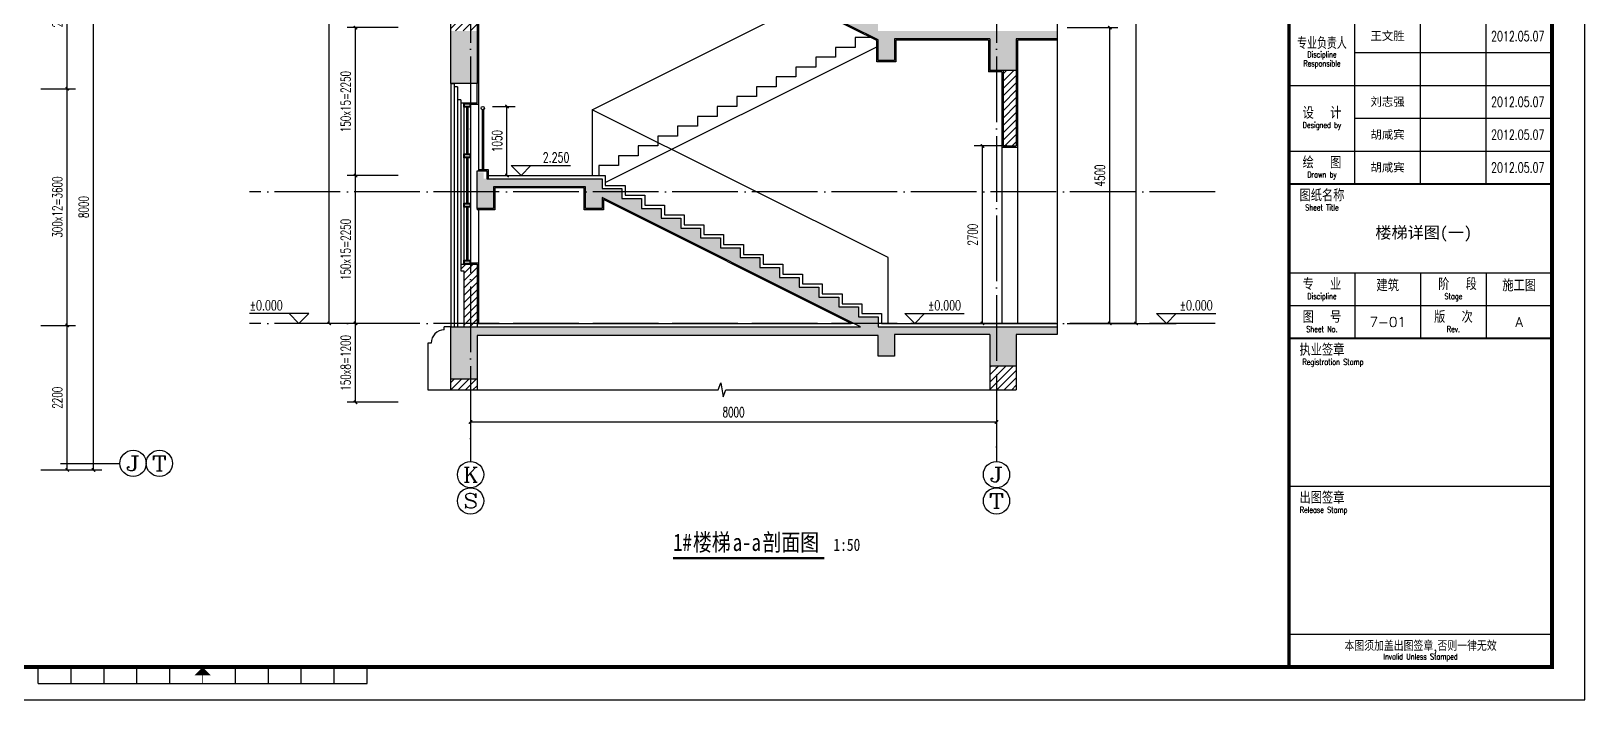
# Model space of a CAD drawing. Extents: x 307762 to 522490, y -326758 to -245675.
# Drawn here: x 326177 to 349812, y -275375 to -265198 of the extents above; entities that cross this region are included whole.
import ezdxf
from ezdxf.enums import TextEntityAlignment as Align

# ---------------------------------------------------------------- set-up
doc = ezdxf.new("R2010")
doc.units = 0
doc.header["$LTSCALE"] = 1000
doc.header["$MEASUREMENT"] = 0
doc.linetypes.add('DOTE', pattern=[2.42, 2, -0.2, 0.02, -0.2])
doc.layers.get('0').update_dxf_attribs({"linetype": 'CONTINUOUS'})
doc.layers.get('Defpoints').update_dxf_attribs({"color": 6, "linetype": 'CONTINUOUS'})
for name, color, linetype in [('A-墙线', 2, 'CONTINUOUS'), ('A-立面看线', 117, 'CONTINUOUS'), ('AXIS', 3, 'CONTINUOUS'), ('AXIS_TEXT', 7, 'CONTINUOUS'), ('DIM_ELEV', 3, 'CONTINUOUS'), ('DIM_SYMB', 3, 'CONTINUOUS'), ('DOTE', 1, 'DOTE'), ('PUB_DIM', 3, 'CONTINUOUS'), ('PUB_HATCH', 250, 'CONTINUOUS'), ('PUB_TEXT', 7, 'CONTINUOUS'), ('STAIR', 4, 'CONTINUOUS'), ('WALL', 2, 'CONTINUOUS'), ('WINDOW', 4, 'CONTINUOUS'), ('图框', 85, 'CONTINUOUS'), ('看线', 87, 'CONTINUOUS'), ('看线1', 7, 'CONTINUOUS'), ('面层', 185, 'CONTINUOUS')]:
    doc.layers.add(name, color=color, linetype=linetype)
doc.styles.add('_TCH_AXIS', font='COMPLEX', dxfattribs={"bigfont": 'GBCBIG'})
doc.styles.add('_TCH_DIM', font='SIMPLEX', dxfattribs={"bigfont": 'GBCBIG'})
doc.styles.add('COMPLEX', font='COMPLEX')
doc.styles.add('DIM_FONT', font='SIMPLEX.shx', dxfattribs={"width": 0.65})
doc.styles.add('HT', font='simhei.ttf', dxfattribs={"width": 0.8})
doc.styles.add('TKZ1_tjhts.shx', font='tjromant.shx', dxfattribs={"bigfont": 'tjhts.shx'})
doc.styles.add('TKZ2_tjkts.shx', font='tjromant.shx', dxfattribs={"bigfont": 'tjkts.shx'})
doc.styles.add('房间名称', font='simhei.ttf', dxfattribs={"width": 0.8})
doc.styles.add('黑体', font='simhei.ttf')
doc.dimstyles.new('DIMN50', dxfattribs={"dimscale": 0.5, "dimtxt": 300, "dimasz": 100, "dimexe": 250, "dimexo": 300, "dimgap": 150, "dimtad": 1, "dimdec": 0, "dimzin": 0, "dimdsep": 46, "dimtxsty": 'DIM_FONT', "dimblk": 'ARCHTICK', "dimcen": 0.09, "dimclrt": 7, "dimazin": 2, "dimtfac": 1, "dimtdec": 0, "dimtix": 1, "dimtmove": 2, "dimatfit": 3, "dimfxl": 0, "dimtolj": 1, "dimtzin": 0, "dimarcsym": 0})

# ---------------------------------------------------------------- blocks, each defined once
blk = doc.blocks.new('TJAD_TK_A1')
for p, q in [((1271.38, 513.45), (1271.38, 643.45)), ((1291.38, 513.45), (1291.38, 633.45)), ((1311.38, 513.45), (1311.38, 633.45)), ((1271.38, 553.45), (1331.38, 553.45)), ((1251.38, 543.45), (1331.38, 543.45)), ((1271.38, 533.45), (1331.38, 533.45)), ((1251.38, 523.45), (1331.38, 523.45)), ((1251.38, 486.45), (1331.38, 486.45)), ((1271.38, 486.45), (1271.38, 466.45)), ((1291.38, 486.45), (1291.38, 466.45)), ((1311.38, 486.45), (1311.38, 466.45)), ((1251.38, 476.45), (1331.38, 476.45)), ((1251.38, 421.45), (1331.38, 421.45)), ((1251.38, 376.45), (1331.38, 376.45))]:
    blk.add_line(p, q)
for points, const_width in [([(1251.38, 940.45), (1251.38, 366.45)], 1), ([(1251.38, 513.45), (1331.38, 513.45)], 0.6), ([(1251.38, 466.45), (1331.38, 466.45)], 0.6)]:
    blk.add_lwpolyline(points, dxfattribs=dict(const_width=const_width))
at = {"layer": '图框'}
for p, q in [((1341.38, 356.45), (1341.38, 950.45)), ((870.88, 361.45), (870.88, 366.45)), ((880.88, 361.45), (880.88, 366.45)), ((890.88, 361.45), (890.88, 366.45)), ((900.88, 361.45), (900.88, 366.45)), ((910.88, 361.45), (910.88, 366.45)), ((930.88, 361.45), (930.88, 366.45)), ((940.88, 361.45), (940.88, 366.45)), ((950.88, 361.45), (950.88, 366.45)), ((960.88, 361.45), (960.88, 366.45)), ((970.88, 361.45), (970.88, 366.45)), ((870.88, 361.45), (970.88, 361.45)), ((500.38, 356.45), (1341.38, 356.45))]:
    blk.add_line(p, q, dxfattribs=at)
at = {"layer": '图框', "const_width": 1.2}
blk.add_lwpolyline([(1331.38, 940.45), (525.38, 940.45), (525.38, 366.45), (1331.38, 366.45)], close=True, dxfattribs=at)
at = {"layer": '图框', "const_width": 0.3}
blk.add_lwpolyline([(920.88, 363.95), (920.88, 361.45)], dxfattribs=at)
at = {"layer": '图框'}
blk.add_solid([(918.38, 363.95), (923.38, 363.95), (920.88, 366.45)], dxfattribs=at)
at = {"style": 'TKZ2_tjkts.shx', "width": 0.8}
for s, height, p in [('专业负责人', 3.6, (1261.38, 556.33)), ('Discipline', 1.8, (1261.38, 552.87)), ('Responsible', 1.8, (1261.38, 550.15)), ('Designed by', 1.8, (1261.38, 531.4)), ('Drawn by', 1.8, (1261.38, 516.3)), ('Sheet Title', 1.8, (1261.38, 506.3)), ('Discipline', 1.8, (1261.38, 479.3)), ('Stage', 1.8, (1301.38, 479.3)), ('Sheet No.', 1.8, (1261.38, 469.3)), ('Rev.', 1.8, (1301.38, 469.3)), ('Registration Stamp', 1.8, (1264.74, 459.3)), ('Release Stamp', 1.8, (1261.89, 414.3)), ('Invalid Unless Stamped', 1.8, (1291.38, 369.62))]:
    blk.add_text(s, height=height, dxfattribs=at).set_placement(p, align=Align.MIDDLE_CENTER)
at = {"style": 'TKZ2_tjkts.shx'}
for s, height, p in [('设  计', 3.6, (1261.38, 535.1)), ('绘  图', 3.6, (1261.38, 520)), ('图纸名称', 3.6, (1261.38, 510)), ('专  业', 3.6, (1261.38, 483)), (' 阶  段', 3.6, (1301.38, 483)), ('图  号', 3.6, (1261.38, 473)), ('版  次', 3.6, (1301.38, 473)), ('执业签章', 3.6, (1261.38, 463)), ('出图签章', 3.6, (1261.38, 418)), ('本图须加盖出图签章,否则一律无效', 3, (1291.38, 372.88))]:
    blk.add_text(s, height=height, dxfattribs=at).set_placement(p, align=Align.MIDDLE_CENTER)
blk = doc.blocks.new('_ArchTick')
at = {"color": 0, "linetype": 'ByBlock', "const_width": 0.4}
blk.add_lwpolyline([(-0.5, -0.5), (0.5, 0.5)], dxfattribs=at)
blk = doc.blocks.new('*D281')
at = {"layer": 'Defpoints', "color": 0}
for p in [(333044, -266346), (333415, -266346), (333044, -267396)]:
    blk.add_point(p, dxfattribs=at)
at = {"layer": 'PUB_DIM', "color": 0, "lineweight": -2}
for p, q in [((333194, -266346), (333540, -266346)), ((333415, -267396), (333415, -266346)), ((333194, -267396), (333540, -267396))]:
    blk.add_line(p, q, dxfattribs=at)
at = {"layer": 'PUB_DIM', "color": 0, "lineweight": -2, "xscale": 50, "yscale": 50, "zscale": 50}
for p, rotation in [((333415, -266346), 90), ((333415, -267396), 270)]:
    blk.add_blockref('_ArchTick', p, dxfattribs=dict(at, rotation=rotation))
at = {"layer": 'PUB_DIM', "color": 7, "insert": (333265, -266871), "char_height": 150, "attachment_point": 5, "rotation": 90, "style": 'DIM_FONT'}
blk.add_mtext('\\A1;1050', dxfattribs=at)
blk = doc.blocks.new('*D282')
at = {"layer": 'Defpoints', "color": 0}
for p in [(333044, -266346), (333415, -266346), (333044, -267396)]:
    blk.add_point(p, dxfattribs=at)
at = {"layer": 'PUB_DIM', "color": 0, "lineweight": -2}
for p, q in [((333194, -266346), (333540, -266346)), ((333415, -267396), (333415, -266346)), ((333194, -267396), (333540, -267396))]:
    blk.add_line(p, q, dxfattribs=at)
at = {"layer": 'PUB_DIM', "color": 0, "lineweight": -2, "xscale": 50, "yscale": 50, "zscale": 50}
for p, rotation in [((333415, -266346), 90), ((333415, -267396), 270)]:
    blk.add_blockref('_ArchTick', p, dxfattribs=dict(at, rotation=rotation))
at = {"layer": 'PUB_DIM', "color": 7, "insert": (333265, -266871), "char_height": 150, "attachment_point": 5, "rotation": 90, "style": 'DIM_FONT'}
blk.add_mtext('\\A1;1050', dxfattribs=at)
blk = doc.blocks.new('*D493')
at = {"layer": 'Defpoints', "color": 0}
for p in [(340648, -266946), (341167, -266946), (341167, -269646)]:
    blk.add_point(p, dxfattribs=at)
at = {"layer": 'PUB_DIM', "color": 0, "lineweight": -2}
for p, q in [((341017, -266946), (340523, -266946)), ((340648, -269646), (340648, -266946)), ((341017, -269646), (340523, -269646))]:
    blk.add_line(p, q, dxfattribs=at)
at = {"layer": 'PUB_DIM', "color": 0, "lineweight": -2, "xscale": 50, "yscale": 50, "zscale": 50}
for p, rotation in [((340648, -266946), 90), ((340648, -269646), 270)]:
    blk.add_blockref('_ArchTick', p, dxfattribs=dict(at, rotation=rotation))
at = {"layer": 'PUB_DIM', "color": 7, "insert": (340498, -268296), "char_height": 150, "attachment_point": 5, "rotation": 90, "style": 'DIM_FONT'}
blk.add_mtext('\\A1;2700', dxfattribs=at)
blk = doc.blocks.new('*D501')
at = {"layer": 'AXIS', "color": 0, "lineweight": -2}
for p, q in [((326327, -269676), (326852, -269676)), ((326727, -271876), (326727, -269676)), ((326327, -271876), (326852, -271876))]:
    blk.add_line(p, q, dxfattribs=at)
at = {"layer": 'Defpoints', "color": 0}
for p in [(326177, -269676), (326727, -269676), (326177, -271876)]:
    blk.add_point(p, dxfattribs=at)
at = {"layer": 'AXIS', "color": 0, "lineweight": -2, "xscale": 50, "yscale": 50, "zscale": 50}
for p, rotation in [((326727, -269676), 90), ((326727, -271876), 270)]:
    blk.add_blockref('_ArchTick', p, dxfattribs=dict(at, rotation=rotation))
at = {"layer": 'AXIS', "color": 7, "insert": (326577, -270776), "char_height": 150, "attachment_point": 5, "rotation": 90, "style": 'DIM_FONT'}
blk.add_mtext('\\A1;2200', dxfattribs=at)
blk = doc.blocks.new('*D502')
at = {"layer": 'AXIS', "color": 0, "lineweight": -2}
for p, q in [((326327, -266076), (326852, -266076)), ((326727, -269676), (326727, -266076)), ((326327, -269676), (326852, -269676))]:
    blk.add_line(p, q, dxfattribs=at)
at = {"layer": 'Defpoints', "color": 0}
for p in [(326177, -266076), (326727, -266076), (326177, -269676)]:
    blk.add_point(p, dxfattribs=at)
at = {"layer": 'AXIS', "color": 0, "lineweight": -2, "xscale": 50, "yscale": 50, "zscale": 50}
for p, rotation in [((326727, -266076), 90), ((326727, -269676), 270)]:
    blk.add_blockref('_ArchTick', p, dxfattribs=dict(at, rotation=rotation))
at = {"layer": 'AXIS', "color": 7, "insert": (326577, -267876), "char_height": 150, "attachment_point": 5, "rotation": 90, "style": 'DIM_FONT'}
blk.add_mtext('\\A1;300x12=3600', dxfattribs=at)
blk = doc.blocks.new('*D503')
at = {"layer": 'AXIS', "color": 0, "lineweight": -2}
for p, q in [((326327, -263876), (326852, -263876)), ((326727, -266076), (326727, -263876)), ((326327, -266076), (326852, -266076))]:
    blk.add_line(p, q, dxfattribs=at)
at = {"layer": 'Defpoints', "color": 0}
for p in [(326177, -263876), (326727, -263876), (326177, -266076)]:
    blk.add_point(p, dxfattribs=at)
at = {"layer": 'AXIS', "color": 0, "lineweight": -2, "xscale": 50, "yscale": 50, "zscale": 50}
for p, rotation in [((326727, -263876), 90), ((326727, -266076), 270)]:
    blk.add_blockref('_ArchTick', p, dxfattribs=dict(at, rotation=rotation))
at = {"layer": 'AXIS', "color": 7, "insert": (326577, -264976), "char_height": 150, "attachment_point": 5, "rotation": 90, "style": 'DIM_FONT'}
blk.add_mtext('\\A1;2200', dxfattribs=at)
blk = doc.blocks.new('*D504')
at = {"layer": 'AXIS', "color": 0, "lineweight": -2}
for p, q in [((326327, -263876), (327252, -263876)), ((327127, -271876), (327127, -263876)), ((326327, -271876), (327252, -271876))]:
    blk.add_line(p, q, dxfattribs=at)
at = {"layer": 'Defpoints', "color": 0}
for p in [(326177, -263876), (327127, -263876), (326177, -271876)]:
    blk.add_point(p, dxfattribs=at)
at = {"layer": 'AXIS', "color": 0, "lineweight": -2, "xscale": 50, "yscale": 50, "zscale": 50}
for p, rotation in [((327127, -263876), 90), ((327127, -271876), 270)]:
    blk.add_blockref('_ArchTick', p, dxfattribs=dict(at, rotation=rotation))
at = {"layer": 'AXIS', "color": 7, "insert": (326977, -267876), "char_height": 150, "attachment_point": 5, "rotation": 90, "style": 'DIM_FONT'}
blk.add_mtext('\\A1;8000', dxfattribs=at)
blk = doc.blocks.new('*D548')
at = {"layer": 'Defpoints', "color": 0}
for p in [(331112, -269646), (331912, -269646), (331912, -270846)]:
    blk.add_point(p, dxfattribs=at)
at = {"layer": 'PUB_DIM', "color": 0, "lineweight": -2}
for p, q in [((331762, -269646), (330987, -269646)), ((331112, -270846), (331112, -269646)), ((331762, -270846), (330987, -270846))]:
    blk.add_line(p, q, dxfattribs=at)
at = {"layer": 'PUB_DIM', "color": 0, "lineweight": -2, "xscale": 50, "yscale": 50, "zscale": 50}
for p, rotation in [((331112, -269646), 90), ((331112, -270846), 270)]:
    blk.add_blockref('_ArchTick', p, dxfattribs=dict(at, rotation=rotation))
at = {"layer": 'PUB_DIM', "color": 7, "insert": (330962, -270246), "char_height": 150, "attachment_point": 5, "rotation": 90, "style": 'DIM_FONT'}
blk.add_mtext('\\A1;150x8=1200', dxfattribs=at)
blk = doc.blocks.new('*D549')
at = {"layer": 'Defpoints', "color": 0}
for p in [(331112, -267396), (331912, -267396), (331912, -269646)]:
    blk.add_point(p, dxfattribs=at)
at = {"layer": 'PUB_DIM', "color": 0, "lineweight": -2}
for p, q in [((331762, -267396), (330987, -267396)), ((331112, -269646), (331112, -267396)), ((331762, -269646), (330987, -269646))]:
    blk.add_line(p, q, dxfattribs=at)
at = {"layer": 'PUB_DIM', "color": 0, "lineweight": -2, "xscale": 50, "yscale": 50, "zscale": 50}
for p, rotation in [((331112, -267396), 90), ((331112, -269646), 270)]:
    blk.add_blockref('_ArchTick', p, dxfattribs=dict(at, rotation=rotation))
at = {"layer": 'PUB_DIM', "color": 7, "insert": (330962, -268521), "char_height": 150, "attachment_point": 5, "rotation": 90, "style": 'DIM_FONT'}
blk.add_mtext('\\A1;150x15=2250', dxfattribs=at)
blk = doc.blocks.new('*D550')
at = {"layer": 'Defpoints', "color": 0}
for p in [(331112, -265146), (331912, -265146), (331912, -267396)]:
    blk.add_point(p, dxfattribs=at)
at = {"layer": 'PUB_DIM', "color": 0, "lineweight": -2}
for p, q in [((331762, -265146), (330987, -265146)), ((331112, -267396), (331112, -265146)), ((331762, -267396), (330987, -267396))]:
    blk.add_line(p, q, dxfattribs=at)
at = {"layer": 'PUB_DIM', "color": 0, "lineweight": -2, "xscale": 50, "yscale": 50, "zscale": 50}
for p, rotation in [((331112, -265146), 90), ((331112, -267396), 270)]:
    blk.add_blockref('_ArchTick', p, dxfattribs=dict(at, rotation=rotation))
at = {"layer": 'PUB_DIM', "color": 7, "insert": (330962, -266271), "char_height": 150, "attachment_point": 5, "rotation": 90, "style": 'DIM_FONT'}
blk.add_mtext('\\A1;150x15=2250', dxfattribs=at)
blk = doc.blocks.new('*D558')
at = {"layer": 'Defpoints', "color": 0}
for p in [(341784, -265146), (342584, -265146), (341784, -269646)]:
    blk.add_point(p, dxfattribs=at)
at = {"layer": 'PUB_DIM', "color": 0, "lineweight": -2}
for p, q in [((341934, -265146), (342709, -265146)), ((342584, -269646), (342584, -265146)), ((341934, -269646), (342709, -269646))]:
    blk.add_line(p, q, dxfattribs=at)
at = {"layer": 'PUB_DIM', "color": 0, "lineweight": -2, "xscale": 50, "yscale": 50, "zscale": 50}
for p, rotation in [((342584, -265146), 90), ((342584, -269646), 270)]:
    blk.add_blockref('_ArchTick', p, dxfattribs=dict(at, rotation=rotation))
at = {"layer": 'PUB_DIM', "color": 7, "insert": (342434, -267396), "char_height": 150, "attachment_point": 5, "rotation": 90, "style": 'DIM_FONT'}
blk.add_mtext('\\A1;4500', dxfattribs=at)
blk = doc.blocks.new('*D865')
at = {"layer": 'Defpoints', "color": 0}
for p in [(341784, -248646), (342984, -248646), (341784, -269646)]:
    blk.add_point(p, dxfattribs=at)
at = {"layer": 'PUB_DIM', "color": 0, "lineweight": -2}
for p, q in [((341934, -248646), (343109, -248646)), ((342984, -269646), (342984, -248646)), ((341934, -269646), (343109, -269646))]:
    blk.add_line(p, q, dxfattribs=at)
at = {"layer": 'PUB_DIM', "color": 0, "lineweight": -2, "xscale": 50, "yscale": 50, "zscale": 50}
for p, rotation in [((342984, -248646), 90), ((342984, -269646), 270)]:
    blk.add_blockref('_ArchTick', p, dxfattribs=dict(at, rotation=rotation))
at = {"layer": 'PUB_DIM', "color": 7, "insert": (342834, -259146), "char_height": 150, "attachment_point": 5, "rotation": 90, "style": 'DIM_FONT'}
blk.add_mtext('\\A1;21000', dxfattribs=at)
blk = doc.blocks.new('*D866')
at = {"layer": 'Defpoints', "color": 0}
for p in [(330712, -248646), (331912, -248646), (331912, -269646)]:
    blk.add_point(p, dxfattribs=at)
at = {"layer": 'PUB_DIM', "color": 0, "lineweight": -2}
for p, q in [((331762, -248646), (330587, -248646)), ((330712, -269646), (330712, -248646)), ((331762, -269646), (330587, -269646))]:
    blk.add_line(p, q, dxfattribs=at)
at = {"layer": 'PUB_DIM', "color": 0, "lineweight": -2, "xscale": 50, "yscale": 50, "zscale": 50}
for p, rotation in [((330712, -248646), 90), ((330712, -269646), 270)]:
    blk.add_blockref('_ArchTick', p, dxfattribs=dict(at, rotation=rotation))
at = {"layer": 'PUB_DIM', "color": 7, "insert": (330562, -259146), "char_height": 150, "attachment_point": 5, "rotation": 90, "style": 'DIM_FONT'}
blk.add_mtext('\\A1;21000', dxfattribs=at)
blk = doc.blocks.new('*D924')
at = {"layer": 'AXIS', "color": 0, "lineweight": -2}
for p, q in [((332862, -270807), (332862, -271271)), ((340862, -270807), (340862, -271271)), ((332862, -271146), (340862, -271146))]:
    blk.add_line(p, q, dxfattribs=at)
at = {"layer": 'Defpoints', "color": 0}
for p in [(332862, -270657), (340862, -270657), (340862, -271146)]:
    blk.add_point(p, dxfattribs=at)
at = {"layer": 'AXIS', "color": 0, "lineweight": -2, "xscale": 50, "yscale": 50, "zscale": 50, "rotation": 180}
blk.add_blockref('_ArchTick', (332862, -271146), dxfattribs=at)
at = {"layer": 'AXIS', "color": 0, "lineweight": -2, "xscale": 50, "yscale": 50, "zscale": 50}
blk.add_blockref('_ArchTick', (340862, -271146), dxfattribs=at)
at = {"layer": 'AXIS', "color": 7, "insert": (336862, -270996), "char_height": 150, "attachment_point": 5, "style": 'DIM_FONT'}
blk.add_mtext('\\A1;8000', dxfattribs=at)
blk = doc.blocks.new('_AXISO')
blk.add_circle((0, 0), 0.5)
at = {"layer": 'AXIS_TEXT', "style": 'COMPLEX', "width": 1.041667}
blk.add_attdef('A', text='', height=0.56, dxfattribs=at).set_placement((-0.25, -0.28), (0.25, -0.28), align=Align.FIT)

msp = doc.modelspace()

# ---------------------------------------------------------------- hatches: boundary and pattern name
at = {"layer": 'PUB_HATCH'}
h = msp.add_hatch(dxfattribs=at)
h.set_pattern_fill('钢筋混凝土', color=256, scale=50, style=0)
h.set_pattern_definition([(45, (332011.53, -270495.7), (-88.38835, 88.38835), []), (50, (332011.53, -270495.7), (358.63, -31.376), [37.5, -412.5]), (355, (332011.53, -270495.7), (-69.3757, 376.096), [30, -330]), (100.4514, (332041.4, -270498.3), (289.2547, 344.72), [31.87, -350.571]), (46.1842, (332011.53, -270395.7), (533.6205, -82.7595), [56.25, -618.75]), (96.6356, (332056, -270402.6), (467.331, 487.059), [47.805, -525.856]), (351.1842, (332011.5, -270395.7), (467.331, 487.059), [45, -495]), (21, (332061.53, -270420.7), (298.4535, -201.3094), [37.5, -412.5]), (326, (332061.53, -270420.7), (121.6577, 362.575), [30, -330]), (71.4514, (332086.4, -270437.47), (420.1113, 161.265), [31.87, -350.571]), (37.5, (332011.53, -270495.7), (6.0799, 166.4469), [0, -326, 0, -335, 0, -331.25]), (7.5, (332011.53, -270495.7), (131.5348, 197.2059), [0, -191, 0, -318.5, 0, -126.25]), (327.5, (331900.03, -270495.7), (266.9112, -11.2774), [0, -125, 0, -390, 0, -517.5]), (317.5, (331850.03, -270495.7), (291.593, 50.0525), [0, -162.5, 0, -259, 0, -367.5])])
h.paths.add_polyline_path([(332961.5, -265195.7), (332561.5, -265195.7), (332561.5, -265995.7), (332961.5, -265995.7)])
h.paths.add_polyline_path([(332961.5, -264245.7), (332161.5, -264245.7), (332161.5, -264345.7), (332961.5, -264345.7)])
h.paths.add_polyline_path([(341161.5, -248815.7), (341784.1, -248815.7), (341784.1, -248695.7), (332411.5, -248695.7), (332411.5, -248815.7), (332561.5, -248815.7), (332561.5, -249345.7), (332411.5, -249345.7), (332411.5, -249445.7), (332961.5, -249445.7), (332961.5, -248815.7), (340761.5, -248815.7), (340761.5, -249295.7), (341161.5, -249295.7)])
h.paths.add_polyline_path([(341161.5, -253315.7), (341784.1, -253315.7), (341784.1, -253195.7), (339211.5, -253195.7), (339211.5, -253095.7), (339061.5, -253095.7), (339061.5, -253645.7), (339311.5, -253645.7), (339311.5, -253315.7), (340761.5, -253315.7), (340761.5, -253795.7), (341161.5, -253795.7)])
h.paths.add_polyline_path([(332961.5, -253145.7), (332561.5, -253145.7), (332561.5, -253545.7), (332011.5, -253545.7), (332011.5, -253645.7), (332561.5, -253645.7), (332561.5, -253895.7), (332461.5, -253895.7), (332461.5, -253995.7), (332961.5, -253995.7)])
h.paths.add_polyline_path([(332961.5, -252245.7), (332711.5, -252245.7), (332711.5, -252345.7), (332961.5, -252345.7)])
h.paths.add_polyline_path([(334861.5, -263252.9), (339061.5, -265329.6), (339061.5, -265645.7), (339311.5, -265645.7), (339311.5, -265315.7), (340761.5, -265315.7), (340761.5, -265795.7), (341161.5, -265795.7), (341161.5, -265315.7), (341784.1, -265315.7), (341784.1, -265195.7), (339061.5, -265195.7), (339061.5, -265045.7), (338761.5, -265045.7), (338761.5, -264895.7), (338461.5, -264895.7), (338461.5, -264747.7), (338161.5, -264747.7), (338161.5, -264599.7), (337861.5, -264599.7), (337861.5, -264451.7), (337561.5, -264451.7), (337561.5, -264303.7), (337261.5, -264303.7), (337261.5, -264155.7), (336961.5, -264155.7), (336961.5, -264007.7), (336661.5, -264007.7), (336661.5, -263859.7), (336361.5, -263859.7), (336361.5, -263711.7), (336061.5, -263711.7), (336061.5, -263563.7), (335761.5, -263563.7), (335761.5, -263415.7), (335461.5, -263415.7), (335461.5, -263267.7), (335161.5, -263267.7), (335161.5, -263119.7), (333061.5, -263119.7), (333061.5, -263019.7), (332961.5, -263019.7), (332961.5, -263919.7), (333361.5, -263919.7), (333361.5, -263239.7), (334611.5, -263239.7), (334611.5, -263569.7), (334861.5, -263569.7)])
h.paths.add_polyline_path([(334861.5, -259252.9), (339061.5, -261327.7), (339061.5, -261645.7), (339311.5, -261645.7), (339311.5, -261315.7), (340761.5, -261315.7), (340761.5, -261795.7), (341161.5, -261795.7), (341161.5, -261315.7), (341784.1, -261315.7), (341784.1, -261195.7), (339061.5, -261195.7), (339061.5, -261045.7), (338761.5, -261045.7), (338761.5, -260895.7), (338461.5, -260895.7), (338461.5, -260747.7), (338161.5, -260747.7), (338161.5, -260599.7), (337861.5, -260599.7), (337861.5, -260451.7), (337561.5, -260451.7), (337561.5, -260303.7), (337261.5, -260303.7), (337261.5, -260155.7), (336961.5, -260155.7), (336961.5, -260007.7), (336661.5, -260007.7), (336661.5, -259859.7), (336361.5, -259859.7), (336361.5, -259711.7), (336061.5, -259711.7), (336061.5, -259563.7), (335761.5, -259563.7), (335761.5, -259415.7), (335461.5, -259415.7), (335461.5, -259267.7), (335161.5, -259267.7), (335161.5, -259119.7), (333111.5, -259119.7), (333111.5, -258997.7), (332961.5, -258997.7), (332961.5, -259919.7), (333361.5, -259919.7), (333361.5, -259239.7), (334611.5, -259239.7), (334611.5, -259569.7), (334861.5, -259569.7)])
h.paths.add_polyline_path([(336361.5, -268195.7), (336061.5, -268195.7), (336061.5, -268045.7), (335761.5, -268045.7), (335761.5, -267895.7), (335461.5, -267895.7), (335461.5, -267745.7), (335161.5, -267745.7), (335161.5, -267595.7), (334861.5, -267595.7), (334861.5, -267445.7), (333061.5, -267445.7), (333061.5, -267345.7), (332961.5, -267345.7), (332961.5, -267895.7), (333211.5, -267895.7), (333211.5, -267565.7), (334611.5, -267565.7), (334611.5, -267895.7), (334861.5, -267895.7), (334861.5, -267729.9), (338793.2, -269695.7), (332561.5, -269695.7), (332561.5, -270495.7), (332961.5, -270495.7), (332961.5, -269829.9), (339061.5, -269829.9), (339061.5, -270145.7), (339311.5, -270145.7), (339311.5, -269815.7), (340761.5, -269815.7), (340761.5, -270295.7), (341161.5, -270295.7), (341161.5, -269815.7), (341784.1, -269815.7), (341784.1, -269695.7), (339061.5, -269695.7), (339061.5, -269545.7), (338761.5, -269545.7), (338761.5, -269395.7), (338461.5, -269395.7), (338461.5, -269245.7), (338161.5, -269245.7), (338161.5, -269095.7), (337861.5, -269095.7), (337861.5, -268945.7), (337561.5, -268945.7), (337561.5, -268795.7), (337261.5, -268795.7), (337261.5, -268645.7), (336961.5, -268645.7), (336961.5, -268495.7), (336661.5, -268495.7), (336661.5, -268345.7), (336361.5, -268345.7)])
h.paths.add_polyline_path([(339311.5, -257315.7), (340761.5, -257315.7), (340761.5, -257795.7), (341161.5, -257795.7), (341161.5, -257315.7), (341784.1, -257315.7), (341784.1, -257195.7), (339061.5, -257195.7), (339061.5, -257045.7), (338761.5, -257045.7), (338761.5, -256895.7), (338461.5, -256895.7), (338461.5, -256747.7), (338161.5, -256747.7), (338161.5, -256599.7), (337861.5, -256599.7), (337861.5, -256451.7), (337561.5, -256451.7), (337561.5, -256303.7), (337261.5, -256303.7), (337261.5, -256155.7), (336961.5, -256155.7), (336961.5, -256007.7), (336661.5, -256007.7), (336661.5, -255859.7), (336361.5, -255859.7), (336361.5, -255711.7), (336061.5, -255711.7), (336061.5, -255563.7), (335761.5, -255563.7), (335761.5, -255415.7), (335461.5, -255415.7), (335461.5, -255267.7), (335161.5, -255267.7), (335161.5, -255119.7), (333111.5, -255119.7), (333111.5, -254997.7), (332961.5, -254997.7), (332961.5, -255569.7), (333211.5, -255569.7), (333211.5, -255239.7), (334611.5, -255239.7), (334611.5, -255569.7), (334861.5, -255569.7), (334861.5, -255252.9), (339061.5, -257327.7), (339061.5, -257645.7), (339311.5, -257645.7)])
h = msp.add_hatch(dxfattribs=at)
h.set_pattern_fill('ANSI31', color=256, scale=50, style=0)
h.set_pattern_definition([(45, (332561.53, -270656.76), (-56.1266, 56.1266), [])])
h.paths.add_polyline_path([(332561.5, -248815.7), (332411.5, -248815.7), (332411.5, -249345.7), (332561.5, -249345.7)])
h.paths.add_polyline_path([(341161.5, -249295.7), (340961.5, -249295.7), (340961.5, -250445.7), (341161.5, -250445.7)])
h.paths.add_polyline_path([(332961.5, -249445.7), (332561.5, -249445.7), (332561.5, -249495.7), (332611.5, -249495.7), (332611.5, -249545.7), (332661.5, -249545.7), (332661.5, -249745.7), (332711.5, -249745.7), (332711.5, -249795.7), (332961.5, -249795.7)])
h.paths.add_polyline_path([(341161.5, -253795.7), (340961.5, -253795.7), (340961.5, -254445.7), (341161.5, -254445.7)])
h.paths.add_polyline_path([(341161.5, -257795.7), (340961.5, -257795.7), (340961.5, -258445.7), (341161.5, -258445.7)])
h.paths.add_polyline_path([(332961.5, -252345.7), (332761.5, -252345.7), (332761.5, -253145.7), (332961.5, -253145.7)])
h.paths.add_polyline_path([(341161.5, -261795.7), (340961.5, -261795.7), (340961.5, -262445.7), (341161.5, -262445.7)])
h.paths.add_polyline_path([(341161.5, -265795.7), (340961.5, -265795.7), (340961.5, -266945.7), (341161.5, -266945.7)])
h.paths.add_polyline_path([(332961.5, -264345.7), (332561.5, -264345.7), (332561.5, -265195.7), (332961.5, -265195.7)])
h.paths.add_polyline_path([(332961.5, -268745.7), (332711.5, -268745.7), (332711.5, -268845.7), (332761.5, -268845.7), (332761.5, -269695.7), (332961.5, -269695.7)])
h.paths.add_polyline_path([(332961.5, -270495.7), (332561.5, -270495.7), (332561.5, -270656.8), (332961.5, -270656.8)])
h.paths.add_polyline_path([(341161.5, -270295.7), (340761.5, -270295.7), (340761.5, -270656.8), (341161.5, -270656.8)])

# ---------------------------------------------------------------- linework, layer by layer
msp.add_line((332961.5, -266295.7), (332961.5, -265995.7))
at = {"layer": 'A-墙线'}
for p, q in [((340761.5, -265315.7), (340761.5, -265795.7)), ((341161.5, -265315.7), (341161.5, -266945.7)), ((340961.5, -265795.7), (340961.5, -266945.7)), ((340761.5, -269815.7), (340761.5, -270295.7)), ((340761.5, -269815.7), (340761.5, -270656.8)), ((341161.5, -269815.7), (341161.5, -270656.8))]:
    msp.add_line(p, q, dxfattribs=at)
msp.add_lwpolyline([(340961.5, -266945.7), (341161.5, -266945.7)], dxfattribs=at)
at = {"layer": 'A-立面看线'}
for p, q in [((332561.5, -265995.7), (332561.5, -269695.7)), ((332611.5, -266045.7), (332611.5, -269695.7)), ((332661.5, -266245.7), (332661.5, -269695.7)), ((332711.5, -266295.7), (332711.5, -268745.7)), ((332981.5, -266315.7), (332981.5, -267325.7)), ((340941.5, -266965.7), (340941.5, -269645.7)), ((341181.5, -266965.7), (341181.5, -269645.7)), ((332981.5, -267915.7), (332981.5, -268725.7))]:
    msp.add_line(p, q, dxfattribs=at)
at = {"layer": 'AXIS'}
for p, q in [((332861.5, -271145.7), (332861.5, -271746.6)), ((340861.5, -271145.7), (340861.5, -271746.6)), ((326626.9, -271775.6), (327528.7, -271775.6)), ((327928.7, -271775.6), (327928.7, -271775.6)), ((332861.5, -272146.6), (332861.5, -272146.6)), ((340861.5, -272146.6), (340861.5, -272146.6))]:
    msp.add_line(p, q, dxfattribs=at)
at = {"layer": 'DIM_ELEV'}
for p, q in [((333630.3, -267395.7), (333480.3, -267245.7)), ((333480.3, -267245.7), (334380.3, -267245.7)), ((333630.3, -267395.7), (333780.3, -267245.7)), ((330400.5, -269495.7), (329500.5, -269495.7)), ((330250.5, -269645.7), (330100.5, -269495.7)), ((331111.5, -269645.7), (330100.5, -269645.7)), ((330250.5, -269645.7), (330400.5, -269495.7)), ((339617.5, -269645.7), (339467.5, -269495.7)), ((339467.5, -269495.7), (340367.5, -269495.7)), ((339617.5, -269645.7), (339767.5, -269495.7)), ((342584.1, -269645.7), (343595.2, -269645.7)), ((343445.2, -269645.7), (343295.2, -269495.7)), ((343295.2, -269495.7), (344195.2, -269495.7)), ((343445.2, -269645.7), (343595.2, -269495.7))]:
    msp.add_line(p, q, dxfattribs=at)
at = {"layer": 'DIM_SYMB'}
for points in [[(341784.1, -248645.7), (341784.1, -259174.4), (341889.1, -259212.7), (341679.1, -259249.7), (341784.1, -259286.9), (341784.1, -269815.7)], [(332211.4, -270656.8), (336630.2, -270656.8), (336668.4, -270551.8), (336705.5, -270761.8), (336742.7, -270656.8), (341161.5, -270656.8)]]:
    msp.add_lwpolyline(points, dxfattribs=at)
at = {"layer": 'DIM_SYMB', "const_width": 35}
msp.add_lwpolyline([(335941.6, -273217.9), (338241, -273217.9)], dxfattribs=at)
at = {"layer": 'DOTE', "ltscale": 0.5}
for p, q in [((332861.5, -248645.7), (332861.5, -267815.7)), ((340861.5, -248645.7), (340861.5, -271746.6)), ((344189.3, -267645.7), (329500.5, -267645.7)), ((332861.5, -267875.7), (332861.5, -271746.6)), ((344189.3, -269645.7), (329500.5, -269645.7))]:
    msp.add_line(p, q, dxfattribs=at)
at = {"layer": 'PUB_HATCH', "color": 1}
msp.add_lwpolyline([(345311.7, -246175.1), (309011.7, -246175.1), (309011.7, -274875.1), (345311.7, -274875.1)], close=True, dxfattribs=at)
at = {"layer": 'STAIR'}
for p, q in [((333036.5, -266393.5), (333036.5, -267305.7)), ((333036.5, -266393.5), (333036.5, -267305.7)), ((333056.5, -266393.5), (333056.5, -267305.7)), ((333056.5, -266393.5), (333056.5, -267305.7)), ((334711.5, -266395.7), (334711.5, -267395.7)), ((339211.5, -269645.7), (339211.5, -268645.7))]:
    msp.add_line(p, q, dxfattribs=at)
msp.add_lwpolyline([(339211.5, -268645.7), (334711.5, -266395.7)], dxfattribs=at)
at = {"layer": 'WALL'}
for p, q in [((332561.5, -265995.7), (332561.5, -264345.7)), ((332961.5, -264245.7), (332961.5, -265995.7)), ((340761.5, -265315.7), (339311.5, -265315.7)), ((339311.5, -265315.7), (339311.5, -265645.7)), ((341784.1, -265315.7), (341161.5, -265315.7)), ((341161.5, -265795.7), (340761.5, -265795.7)), ((332961.5, -265995.7), (332561.5, -265995.7)), ((332711.5, -268745.7), (332961.5, -268745.7)), ((332711.5, -268745.7), (332711.5, -268845.7)), ((332711.5, -268845.7), (332761.5, -268845.7)), ((332761.5, -268845.7), (332761.5, -269695.7)), ((332961.5, -268745.7), (332961.5, -269695.7)), ((332561.5, -269695.7), (338793.2, -269695.7)), ((332561.5, -270656.8), (332561.5, -269695.7)), ((339311.5, -269815.7), (339311.5, -270145.7)), ((340761.5, -269815.7), (339311.5, -269815.7)), ((341784.1, -269815.7), (341161.5, -269815.7)), ((341161.5, -270295.7), (340761.5, -270295.7)), ((332961.5, -270495.7), (332561.5, -270495.7))]:
    msp.add_line(p, q, dxfattribs=at)
for points in [[(339311.5, -265645.7), (339061.5, -265645.7), (339061.5, -265329.6), (334861.5, -263252.9), (334861.5, -263569.7), (334611.5, -263569.7), (334611.5, -263239.7), (333361.5, -263239.7), (333361.5, -263919.7), (332961.5, -263919.7), (332961.5, -262999.7), (333111.5, -262999.7)], [(338793.2, -269695.7), (334861.5, -267729.9), (334861.5, -267895.7), (334611.5, -267895.7), (334611.5, -267565.7), (333211.5, -267565.7), (333211.5, -267895.7), (332961.5, -267895.7), (332961.5, -267325.7), (333061.5, -267325.7)], [(333061.5, -267325.7), (333111.5, -267325.7), (333111.5, -267445.7), (334861.5, -267445.7), (334861.5, -267595.7), (335161.5, -267595.7), (335161.5, -267745.7), (335461.5, -267745.7), (335461.5, -267895.7), (335761.5, -267895.7), (335761.5, -268045.7), (336061.5, -268045.7), (336061.5, -268195.7), (336361.5, -268195.7), (336361.5, -268345.7), (336661.5, -268345.7), (336661.5, -268495.7), (336961.5, -268495.7), (336961.5, -268645.7), (337261.5, -268645.7), (337261.5, -268795.7), (337561.5, -268795.7), (337561.5, -268945.7), (337861.5, -268945.7), (337861.5, -269095.7), (338161.5, -269095.7), (338161.5, -269245.7), (338461.5, -269245.7), (338461.5, -269395.7), (338761.5, -269395.7), (338761.5, -269545.7), (339061.5, -269545.7), (339061.5, -269695.7), (341784.1, -269695.7)], [(339311.5, -270145.7), (339061.5, -270145.7), (339061.5, -269829.9), (332961.5, -269829.9), (332961.5, -270656.8)]]:
    msp.add_lwpolyline(points, dxfattribs=at)
at = {"layer": 'WINDOW', "linetype": 'Continuous'}
for p, q in [((332761.5, -266355.7), (332761.5, -267065.7)), ((332801.5, -266355.7), (332801.5, -267065.7)), ((332811.5, -266355.7), (332811.5, -267065.7)), ((332821.5, -266355.7), (332821.5, -267065.7)), ((332861.5, -266355.7), (332861.5, -267065.7)), ((332761.5, -267125.7), (332761.5, -267815.7)), ((332801.5, -267125.7), (332801.5, -267815.7)), ((332811.5, -267125.7), (332811.5, -267815.7)), ((332821.5, -267125.7), (332821.5, -267815.7)), ((332861.5, -267125.7), (332861.5, -267815.7)), ((332761.5, -267875.7), (332761.5, -268685.7)), ((332801.5, -267875.7), (332801.5, -268685.7)), ((332811.5, -267875.7), (332811.5, -268685.7)), ((332821.5, -267875.7), (332821.5, -268685.7)), ((332861.5, -267875.7), (332861.5, -268685.7))]:
    msp.add_line(p, q, dxfattribs=at)
at = {"layer": '看线', "color": 251}
msp.add_line((334911.5, -267502.2), (339041.5, -265437.2), dxfattribs=at)
for points in [[(334711.5, -266395.7), (337924, -264789.4)], [(338947.9, -265295.7), (338711.5, -265295.7), (338711.5, -265445.7), (338411.5, -265445.7), (338411.5, -265595.7), (338111.5, -265595.7), (338111.5, -265745.7), (337811.5, -265745.7), (337811.5, -265895.7), (337511.5, -265895.7), (337511.5, -266045.7), (337211.5, -266045.7), (337211.5, -266195.7), (336911.5, -266195.7), (336911.5, -266345.7), (336611.5, -266345.7), (336611.5, -266495.7), (336311.5, -266495.7), (336311.5, -266645.7), (336011.5, -266645.7), (336011.5, -266795.7), (335711.5, -266795.7), (335711.5, -266945.7), (335411.5, -266945.7), (335411.5, -267095.7), (335111.5, -267095.7), (335111.5, -267245.7), (334811.5, -267245.7), (334811.5, -267395.7)]]:
    msp.add_lwpolyline(points, dxfattribs=at)
at = {"layer": '看线1'}
for p, q in [((332561.5, -265995.7), (332611.5, -265995.7)), ((332611.5, -265995.7), (332611.5, -266045.7)), ((332661.5, -266045.7), (332611.5, -266045.7)), ((332661.5, -266045.7), (332661.5, -266245.7)), ((332711.5, -266245.7), (332661.5, -266245.7)), ((332711.5, -266245.7), (332711.5, -266295.7)), ((332961.5, -266295.7), (332711.5, -266295.7)), ((332461.5, -269745.7), (332461.5, -269695.7)), ((332561.5, -269695.7), (332461.5, -269695.7)), ((332211.4, -269945.7), (332211.4, -270656.8)), ((332261.4, -269945.7), (332211.4, -269945.7))]:
    msp.add_line(p, q, dxfattribs=at)
for points in [[(332761.5, -266295.7), (332861.5, -266295.7), (332861.5, -266355.7), (332761.5, -266355.7)], [(332771.5, -266305.7), (332851.5, -266305.7), (332851.5, -266345.7), (332771.5, -266345.7)], [(332761.5, -267065.7), (332861.5, -267065.7), (332861.5, -267125.7), (332761.5, -267125.7)], [(332771.5, -267075.7), (332851.5, -267075.7), (332851.5, -267115.7), (332771.5, -267115.7)], [(332761.5, -267815.7), (332861.5, -267815.7), (332861.5, -267875.7), (332761.5, -267875.7)], [(332771.5, -267825.7), (332851.5, -267825.7), (332851.5, -267865.7), (332771.5, -267865.7)], [(332761.5, -268685.7), (332861.5, -268685.7), (332861.5, -268745.7), (332761.5, -268745.7)], [(332771.5, -268695.7), (332851.5, -268695.7), (332851.5, -268735.7), (332771.5, -268735.7)]]:
    msp.add_lwpolyline(points, close=True, dxfattribs=at)
msp.add_circle((333046.5, -266370.6), 25, dxfattribs=at)
msp.add_circle((333046.5, -266370.6), 25, dxfattribs=at)
msp.add_arc((332461.4, -269945.7), 200, 90, 180, dxfattribs=at)
at = {"layer": '面层'}
for p, q in [((340741.5, -265335.7), (339331.5, -265335.7)), ((339331.5, -265335.7), (339331.5, -265665.7)), ((340741.5, -265335.7), (340741.5, -265815.7)), ((340941.5, -265815.7), (340741.5, -265815.7)), ((340941.5, -265815.7), (340941.5, -266965.7)), ((340941.5, -266965.7), (341181.5, -266965.7)), ((332961.5, -267895.7), (332961.5, -267915.7)), ((332861.5, -268725.7), (332981.5, -268725.7)), ((332981.5, -268725.7), (332981.5, -269645.7))]:
    msp.add_line(p, q, dxfattribs=at)
for points in [[(339331.5, -265665.7), (339041.5, -265665.7), (339041.5, -265342), (334881.5, -263285.1), (334881.5, -263589.7), (334591.5, -263589.7), (334591.5, -263259.7), (333381.5, -263259.7), (333381.5, -263939.7), (332961.5, -263939.7)], [(332861.5, -264225.7), (332981.5, -264225.7), (332981.5, -265175.7), (332981.5, -265175.7), (332981.5, -266315.7), (332861.5, -266315.7)], [(341784.1, -265335.7), (341181.5, -265335.7), (341181.5, -266965.7)], [(332981.5, -267305.7), (333131.5, -267305.7), (333131.5, -267445.7)], [(333131.5, -267395.7), (334911.5, -267395.7), (334911.5, -267545.7), (335211.5, -267545.7), (335211.5, -267695.7), (335511.5, -267695.7), (335511.5, -267845.7), (335811.5, -267845.7), (335811.5, -267995.7), (336111.5, -267995.7), (336111.5, -268145.7), (336411.5, -268145.7), (336411.5, -268295.7), (336711.5, -268295.7), (336711.5, -268445.7), (337011.5, -268445.7), (337011.5, -268595.7), (337311.5, -268595.7), (337311.5, -268745.7), (337611.5, -268745.7), (337611.5, -268895.7), (337911.5, -268895.7), (337911.5, -269045.7), (338211.5, -269045.7), (338211.5, -269195.7), (338511.5, -269195.7), (338511.5, -269345.7), (338811.5, -269345.7), (338811.5, -269495.7), (339111.5, -269495.7), (339111.5, -269645.7), (341784.1, -269645.7)], [(332961.5, -269645.7), (338648.5, -269645.7), (334881.5, -267762.2), (334881.5, -267915.7), (334591.5, -267915.7), (334591.5, -267585.7), (333231.5, -267585.7), (333231.5, -267915.7), (332961.5, -267915.7)]]:
    msp.add_lwpolyline(points, dxfattribs=at)

# ---------------------------------------------------------------- block references
at = {"layer": 'AXIS'}
ref = msp.add_blockref('_AXISO', (327728.7, -271775.6), dxfattribs=dict(at, xscale=400, yscale=400, zscale=400))
ref.add_attrib('A', 'J', dxfattribs={"layer": 'AXIS_TEXT', "height": 226.3, "style": '_TCH_AXIS', "width": 1.909091}).set_placement((327615.5, -271888.8), (327841.8, -271888.8), align=Align.FIT)
ref = msp.add_blockref('_AXISO', (328128.7, -271775.6), dxfattribs=dict(at, xscale=400, yscale=400, zscale=400))
ref.add_attrib('A', 'T', dxfattribs={"layer": 'AXIS_TEXT', "height": 226.3, "style": '_TCH_AXIS', "width": 1.4}).set_placement((328015.5, -271888.8), (328241.8, -271888.8), align=Align.FIT)
ref = msp.add_blockref('_AXISO', (332861.5, -271946.6), dxfattribs=dict(at, xscale=400, yscale=400, zscale=400))
ref.add_attrib('A', 'K', dxfattribs={"layer": 'AXIS_TEXT', "height": 226.3, "style": '_TCH_AXIS', "width": 1.105263}).set_placement((332748.4, -272059.7), (332974.7, -272059.7), align=Align.FIT)
ref = msp.add_blockref('_AXISO', (340861.5, -271946.6), dxfattribs=dict(at, xscale=400, yscale=400, zscale=400))
ref.add_attrib('A', 'J', dxfattribs={"layer": 'AXIS_TEXT', "height": 226.3, "style": '_TCH_AXIS', "width": 1.909091}).set_placement((340748.4, -272059.7), (340974.7, -272059.7), align=Align.FIT)
ref = msp.add_blockref('_AXISO', (332861.5, -272346.6), dxfattribs=dict(at, xscale=400, yscale=400, zscale=400))
ref.add_attrib('A', 'S', dxfattribs={"layer": 'AXIS_TEXT', "height": 226.3, "style": '_TCH_AXIS', "width": 1.5}).set_placement((332748.4, -272459.7), (332974.7, -272459.7), align=Align.FIT)
ref = msp.add_blockref('_AXISO', (340861.5, -272346.6), dxfattribs=dict(at, xscale=400, yscale=400, zscale=400))
ref.add_attrib('A', 'T', dxfattribs={"layer": 'AXIS_TEXT', "height": 226.3, "style": '_TCH_AXIS', "width": 1.4}).set_placement((340748.4, -272459.7), (340974.7, -272459.7), align=Align.FIT)
at = {"layer": '图框', "xscale": 50, "yscale": 50, "zscale": 50}
msp.add_blockref('TJAD_TK_A1', (282742.8, -293197.5), dxfattribs=at)

# ---------------------------------------------------------------- texts
at = {"layer": 'PUB_TEXT'}
for s, height, style, width, p in [('2.250', 148.75, '_TCH_DIM', 0.705882, (333960.3, -267195.7)), ('%%P0.000', 148.75, '_TCH_DIM', 0.705882, (329500.5, -269445.7)), ('%%P0.000', 148.75, '_TCH_DIM', 0.705882, (339817.5, -269445.7)), ('%%P0.000', 148.75, '_TCH_DIM', 0.705882, (343645.2, -269445.7)), ('1#', 262.87, '房间名称', 0.8, (335941.6, -273108)), ('楼梯', 262.87, '房间名称', 0.8, (336244, -273108)), ('a-a', 262.87, '房间名称', 0.8, (336848.9, -273108)), ('剖面图', 262.87, '房间名称', 0.8, (337302.6, -273108)), ('1:50', 187.76, '房间名称', 0.8, (338381, -273108))]:
    msp.add_text(s, height=height, dxfattribs=dict(at, style=style, width=width)).set_placement(p)
at = {"layer": '图框', "style": 'HT'}
for s, p in [('王文胜', (346549.9, -265336.3)), ('刘志强', (346549.9, -266336.3)), ('胡咸宾', (346549.9, -266836.3)), ('胡咸宾', (346549.9, -267336.3))]:
    msp.add_text(s, height=126.96, dxfattribs=at).set_placement(p)
at = {"layer": '图框', "style": 'TKZ1_tjhts.shx', "width": 0.7}
for p in [(348790.3, -265275.1), (348790.3, -266275.1), (348790.3, -266775.1), (348790.3, -267275.1)]:
    msp.add_text('2012.05.07', height=150, dxfattribs=at).set_placement(p, align=Align.MIDDLE_CENTER)
at = {"layer": '图框'}
for s, height, style, p in [('楼梯详图(一)', 180, '黑体', (347359.6, -268264)), ('建筑', 180, 'TKZ1_tjhts.shx', (346811.7, -269067.2)), ('施工图', 180, 'TKZ1_tjhts.shx', (348811.7, -269067.2)), ('7-01', 150, 'TKZ1_tjhts.shx', (346811.7, -269625.1)), ('A', 150, 'TKZ1_tjhts.shx', (348811.7, -269625.1))]:
    msp.add_text(s, height=height, dxfattribs=dict(at, style=style)).set_placement(p, align=Align.MIDDLE_CENTER)

# ---------------------------------------------------------------- dimensions: what is measured, and where the dimension line sits
at = {"layer": 'AXIS'}
for p1, p2, distance, picture, middle in [((326176.9, -266075.6), (326176.9, -263875.6), -550, '*D503', (326576.9, -264975.6)), ((326176.9, -271875.6), (326176.9, -263875.6), -950, '*D504', (326976.9, -267875.6)), ((326176.9, -271875.6), (326176.9, -269675.6), -550, '*D501', (326576.9, -270775.6)), ((332861.5, -270656.8), (340861.5, -270656.8), -488.9, '*D924', (336861.5, -270995.7))]:
    dim = msp.add_aligned_dim(p1=p1, p2=p2, distance=distance, dimstyle='DIMN50', dxfattribs=at)
    dim.commit()
    dim.dimension.update_dxf_attribs({"geometry": picture, "text_midpoint": middle})
dim = msp.add_aligned_dim(p1=(326176.9, -269675.6), p2=(326176.9, -266075.6), distance=-550, text='300x12=3600', dimstyle='DIMN50', dxfattribs=at)
dim.commit()
dim.dimension.update_dxf_attribs({"geometry": '*D502', "text_midpoint": (326576.9, -267875.6)})
at = {"layer": 'PUB_DIM'}
for p1, p2, distance, picture, middle in [((331911.5, -269645.7), (331911.5, -248645.7), 1200, '*D866', (330561.5, -259145.7)), ((341784.1, -269645.7), (341784.1, -248645.7), -1200, '*D865', (342834.1, -259145.7)), ((341784.1, -269645.7), (341784.1, -265145.7), -800, '*D558', (342434.1, -267395.7)), ((333044.3, -267395.7), (333044.3, -266345.7), -370.7, '*D281', (333265, -266870.7)), ((333044.3, -267395.7), (333044.3, -266345.7), -370.7, '*D282', (333265, -266870.7)), ((341166.9, -269645.7), (341166.9, -266945.7), 518.8, '*D493', (340498.1, -268295.7))]:
    dim = msp.add_aligned_dim(p1=p1, p2=p2, distance=distance, dimstyle='DIMN50', dxfattribs=at)
    dim.commit()
    dim.dimension.update_dxf_attribs({"geometry": picture, "text_midpoint": middle})
for p1, p2, text, picture, middle in [((331911.5, -267395.7), (331911.5, -265145.7), '150x15=2250', '*D550', (330961.5, -266270.7)), ((331911.5, -269645.7), (331911.5, -267395.7), '150x15=2250', '*D549', (330961.5, -268520.7)), ((331911.5, -270845.7), (331911.5, -269645.7), '150x8=1200', '*D548', (330961.5, -270245.7))]:
    dim = msp.add_aligned_dim(p1=p1, p2=p2, distance=800, text=text, dimstyle='DIMN50', dxfattribs=at)
    dim.commit()
    dim.dimension.update_dxf_attribs({"geometry": picture, "text_midpoint": middle})

doc.saveas('drawing.dxf')
